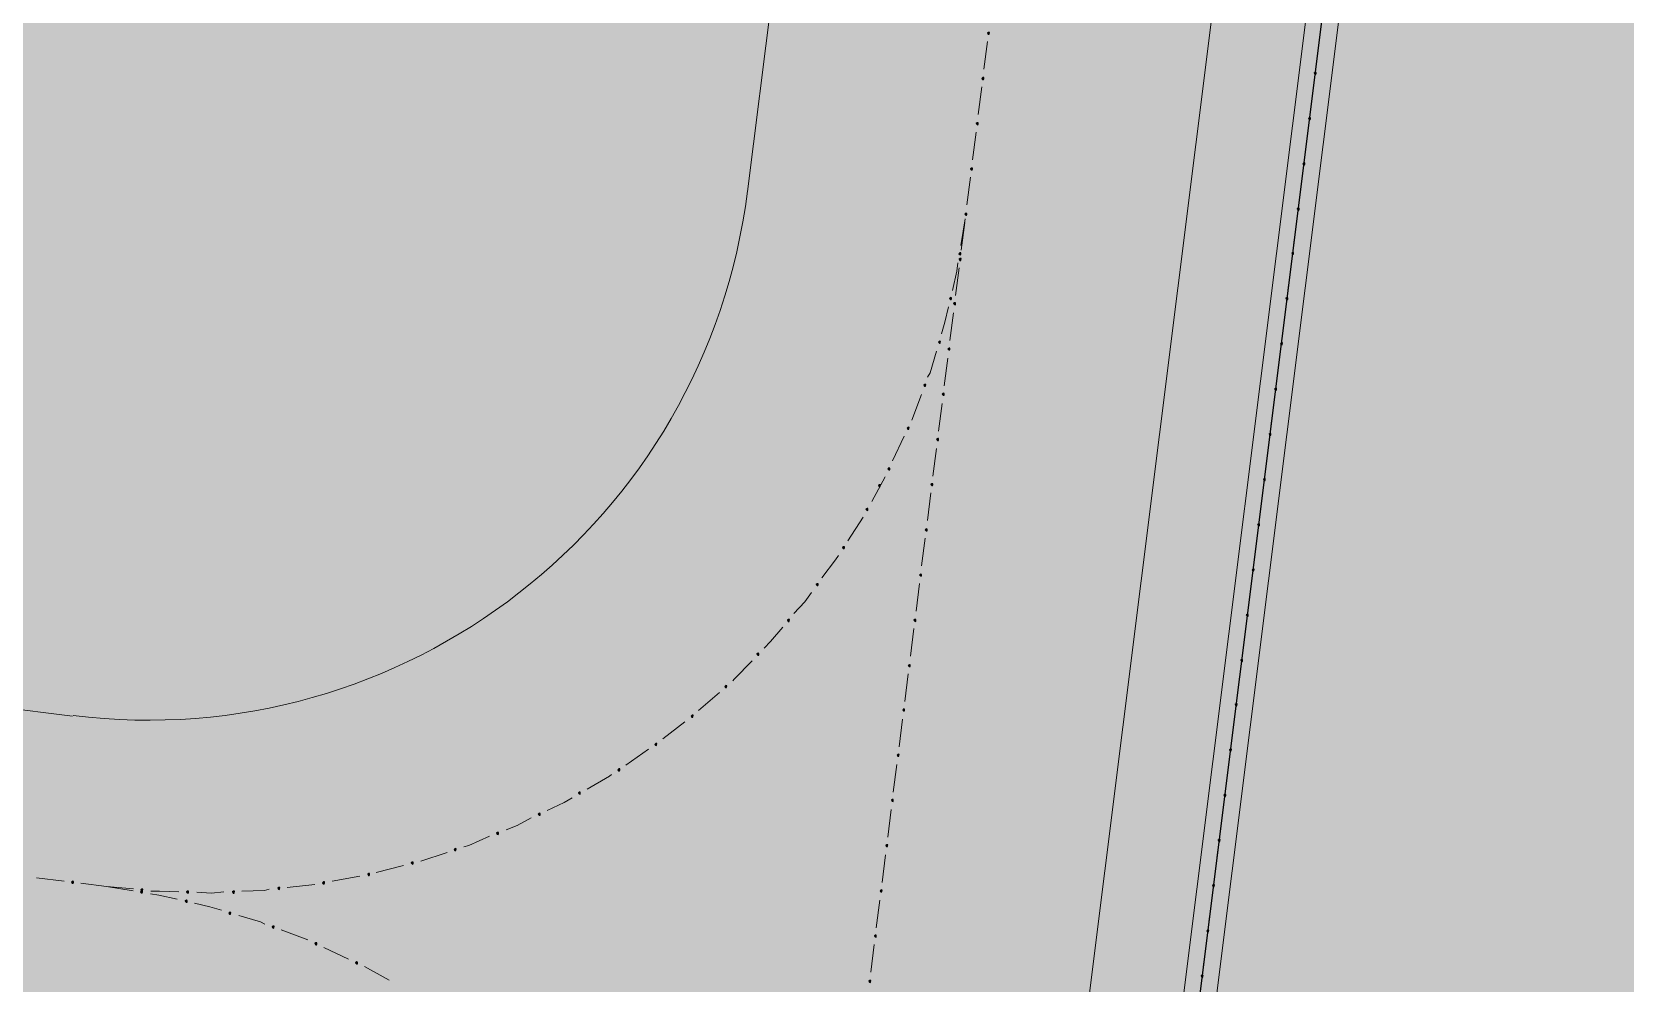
# Model space of a CAD drawing. Header units: metres. Extents: x -4 to 509425, y 7549 to 4732445.
# Drawn here: x 476076.11 to 476090.61, y 4719765.19 to 4719773.84 of the extents above; entities that cross this region are included whole.
import ezdxf

# ---------------------------------------------------------------- set-up
doc = ezdxf.new("R2010")
doc.units = ezdxf.units.M
doc.header["$LTSCALE"] = 0.01
doc.header["$MEASUREMENT"] = 0
doc.layers.get('0').update_dxf_attribs({"lineweight": 0})
for name, color, linetype in [('_SUBESTACIÓN', 1, 'Continuous'), ('NUDO GAROÑA', 211, 'Continuous'), ('SUBESTACION LA VID', 253, 'Continuous')]:
    doc.layers.add(name, color=color, linetype=linetype)

# ---------------------------------------------------------------- blocks, each defined once
blk = doc.blocks.new('A$Cfff6051d')
at = {"layer": 'SUBESTACION LA VID', "transparency": 33554687}
h = blk.add_hatch(color=256, dxfattribs=at)
h.dxf.hatch_style = 2
h.paths.add_polyline_path([(476084.823, 4719773.829), (476084.824, 4719773.837), (476084.816, 4719773.838), (476084.807, 4719773.831), (476084.814, 4719773.822), (476084.822, 4719773.82)])
h = blk.add_hatch(color=256, dxfattribs=at)
h.dxf.hatch_style = 2
h.paths.add_polyline_path([(476087.798, 4719773.464), (476087.799, 4719773.473), (476087.791, 4719773.474), (476087.781, 4719773.467), (476087.789, 4719773.457), (476087.797, 4719773.456)])
h = blk.add_hatch(color=256, dxfattribs=at)
h.dxf.hatch_style = 2
h.paths.add_polyline_path([(476084.772, 4719773.417), (476084.773, 4719773.426), (476084.764, 4719773.427), (476084.755, 4719773.419), (476084.762, 4719773.41), (476084.771, 4719773.409)])
h = blk.add_hatch(color=256, dxfattribs=at)
h.dxf.hatch_style = 2
h.paths.add_polyline_path([(476087.747, 4719773.053), (476087.748, 4719773.061), (476087.739, 4719773.062), (476087.73, 4719773.055), (476087.737, 4719773.045), (476087.745, 4719773.044)])
h = blk.add_hatch(color=256, dxfattribs=at)
h.dxf.hatch_style = 2
h.paths.add_polyline_path([(476084.72, 4719773.006), (476084.721, 4719773.014), (476084.713, 4719773.015), (476084.703, 4719773.008), (476084.711, 4719772.998), (476084.719, 4719772.997)])
h = blk.add_hatch(color=256, dxfattribs=at)
h.dxf.hatch_style = 2
h.paths.add_polyline_path([(476084.669, 4719772.594), (476084.67, 4719772.602), (476084.661, 4719772.603), (476084.652, 4719772.596), (476084.659, 4719772.587), (476084.668, 4719772.586)])
h = blk.add_hatch(color=256, dxfattribs=at)
h.dxf.hatch_style = 2
h.paths.add_polyline_path([(476087.695, 4719772.641), (476087.696, 4719772.65), (476087.688, 4719772.651), (476087.678, 4719772.643), (476087.685, 4719772.634), (476087.694, 4719772.633)])
h = blk.add_hatch(color=256, dxfattribs=at)
h.dxf.hatch_style = 2
h.paths.add_polyline_path([(476084.617, 4719772.182), (476084.618, 4719772.191), (476084.61, 4719772.192), (476084.6, 4719772.184), (476084.608, 4719772.175), (476084.616, 4719772.174)])
h = blk.add_hatch(color=256, dxfattribs=at)
h.dxf.hatch_style = 2
h.paths.add_polyline_path([(476087.643, 4719772.23), (476087.644, 4719772.238), (476087.636, 4719772.239), (476087.627, 4719772.232), (476087.634, 4719772.222), (476087.642, 4719772.221)])
h = blk.add_hatch(color=256, dxfattribs=at)
h.dxf.hatch_style = 2
h.paths.add_polyline_path([(476084.563, 4719771.822), (476084.564, 4719771.831), (476084.556, 4719771.832), (476084.546, 4719771.824), (476084.554, 4719771.815), (476084.562, 4719771.814)])
h = blk.add_hatch(color=256, dxfattribs=at)
h.dxf.hatch_style = 2
h.paths.add_polyline_path([(476084.565, 4719771.771), (476084.566, 4719771.779), (476084.558, 4719771.78), (476084.549, 4719771.773), (476084.556, 4719771.763), (476084.564, 4719771.762)])
h = blk.add_hatch(color=256, dxfattribs=at)
h.dxf.hatch_style = 2
h.paths.add_polyline_path([(476087.593, 4719771.826), (476087.594, 4719771.835), (476087.585, 4719771.836), (476087.576, 4719771.828), (476087.583, 4719771.819), (476087.592, 4719771.818)])
h = blk.add_hatch(color=256, dxfattribs=at)
h.dxf.hatch_style = 2
h.paths.add_polyline_path([(476084.478, 4719771.415), (476084.479, 4719771.423), (476084.471, 4719771.424), (476084.461, 4719771.417), (476084.469, 4719771.407), (476084.477, 4719771.406)])
h = blk.add_hatch(color=256, dxfattribs=at)
h.dxf.hatch_style = 2
h.paths.add_polyline_path([(476087.541, 4719771.415), (476087.542, 4719771.423), (476087.534, 4719771.424), (476087.524, 4719771.417), (476087.532, 4719771.407), (476087.54, 4719771.406)])
h = blk.add_hatch(color=256, dxfattribs=at)
h.dxf.hatch_style = 2
h.paths.add_polyline_path([(476084.515, 4719771.368), (476084.516, 4719771.376), (476084.507, 4719771.377), (476084.498, 4719771.37), (476084.505, 4719771.36), (476084.514, 4719771.359)])
h = blk.add_hatch(color=256, dxfattribs=at)
h.dxf.hatch_style = 2
h.paths.add_polyline_path([(476084.377, 4719771.018), (476084.378, 4719771.026), (476084.37, 4719771.027), (476084.36, 4719771.02), (476084.368, 4719771.011), (476084.376, 4719771.01)])
h = blk.add_hatch(color=256, dxfattribs=at)
h.dxf.hatch_style = 2
h.paths.add_polyline_path([(476087.49, 4719771.003), (476087.491, 4719771.012), (476087.482, 4719771.013), (476087.473, 4719771.005), (476087.48, 4719770.996), (476087.489, 4719770.995)])
h = blk.add_hatch(color=256, dxfattribs=at)
h.dxf.hatch_style = 2
h.paths.add_polyline_path([(476084.463, 4719770.956), (476084.464, 4719770.964), (476084.456, 4719770.965), (476084.446, 4719770.958), (476084.454, 4719770.949), (476084.462, 4719770.948)])
h = blk.add_hatch(color=256, dxfattribs=at)
h.dxf.hatch_style = 2
h.paths.add_polyline_path([(476084.243, 4719770.625), (476084.244, 4719770.634), (476084.235, 4719770.635), (476084.226, 4719770.627), (476084.233, 4719770.618), (476084.242, 4719770.617)])
h = blk.add_hatch(color=256, dxfattribs=at)
h.dxf.hatch_style = 2
h.paths.add_polyline_path([(476084.412, 4719770.544), (476084.413, 4719770.553), (476084.404, 4719770.554), (476084.395, 4719770.546), (476084.402, 4719770.537), (476084.411, 4719770.536)])
h = blk.add_hatch(color=256, dxfattribs=at)
h.dxf.hatch_style = 2
h.paths.add_polyline_path([(476087.438, 4719770.592), (476087.439, 4719770.6), (476087.431, 4719770.601), (476087.421, 4719770.594), (476087.429, 4719770.584), (476087.437, 4719770.583)])
h = blk.add_hatch(color=256, dxfattribs=at)
h.dxf.hatch_style = 2
h.paths.add_polyline_path([(476084.091, 4719770.235), (476084.092, 4719770.243), (476084.084, 4719770.244), (476084.074, 4719770.237), (476084.082, 4719770.227), (476084.09, 4719770.226)])
h = blk.add_hatch(color=256, dxfattribs=at)
h.dxf.hatch_style = 2
h.paths.add_polyline_path([(476084.36, 4719770.133), (476084.361, 4719770.141), (476084.353, 4719770.142), (476084.343, 4719770.135), (476084.351, 4719770.125), (476084.359, 4719770.124)])
h = blk.add_hatch(color=256, dxfattribs=at)
h.dxf.hatch_style = 2
h.paths.add_polyline_path([(476087.386, 4719770.18), (476087.387, 4719770.188), (476087.379, 4719770.189), (476087.37, 4719770.182), (476087.377, 4719770.173), (476087.385, 4719770.172)])
h = blk.add_hatch(color=256, dxfattribs=at)
h.dxf.hatch_style = 2
h.paths.add_polyline_path([(476083.917, 4719769.864), (476083.918, 4719769.872), (476083.909, 4719769.874), (476083.9, 4719769.866), (476083.907, 4719769.857), (476083.916, 4719769.856)])
h = blk.add_hatch(color=256, dxfattribs=at)
h.dxf.hatch_style = 2
h.paths.add_polyline_path([(476083.83, 4719769.713), (476083.831, 4719769.721), (476083.822, 4719769.722), (476083.813, 4719769.715), (476083.82, 4719769.706), (476083.828, 4719769.704)])
h = blk.add_hatch(color=256, dxfattribs=at)
h.dxf.hatch_style = 2
h.paths.add_polyline_path([(476084.308, 4719769.721), (476084.309, 4719769.729), (476084.301, 4719769.731), (476084.292, 4719769.723), (476084.299, 4719769.714), (476084.307, 4719769.713)])
h = blk.add_hatch(color=256, dxfattribs=at)
h.dxf.hatch_style = 2
h.paths.add_polyline_path([(476087.335, 4719769.768), (476087.336, 4719769.777), (476087.327, 4719769.778), (476087.318, 4719769.77), (476087.325, 4719769.761), (476087.334, 4719769.76)])
h = blk.add_hatch(color=256, dxfattribs=at)
h.dxf.hatch_style = 2
h.paths.add_polyline_path([(476083.717, 4719769.497), (476083.718, 4719769.505), (476083.71, 4719769.506), (476083.7, 4719769.499), (476083.708, 4719769.489), (476083.716, 4719769.488)])
h = blk.add_hatch(color=256, dxfattribs=at)
h.dxf.hatch_style = 2
h.paths.add_polyline_path([(476084.257, 4719769.309), (476084.258, 4719769.318), (476084.249, 4719769.319), (476084.24, 4719769.312), (476084.247, 4719769.302), (476084.256, 4719769.301)])
h = blk.add_hatch(color=256, dxfattribs=at)
h.dxf.hatch_style = 2
h.paths.add_polyline_path([(476087.283, 4719769.357), (476087.284, 4719769.365), (476087.276, 4719769.366), (476087.266, 4719769.359), (476087.274, 4719769.349), (476087.282, 4719769.348)])
h = blk.add_hatch(color=256, dxfattribs=at)
h.dxf.hatch_style = 2
h.paths.add_polyline_path([(476083.503, 4719769.148), (476083.504, 4719769.156), (476083.495, 4719769.157), (476083.486, 4719769.15), (476083.493, 4719769.141), (476083.502, 4719769.14)])
h = blk.add_hatch(color=256, dxfattribs=at)
h.dxf.hatch_style = 2
h.paths.add_polyline_path([(476087.232, 4719768.945), (476087.233, 4719768.953), (476087.224, 4719768.955), (476087.215, 4719768.947), (476087.222, 4719768.938), (476087.231, 4719768.937)])
h = blk.add_hatch(color=256, dxfattribs=at)
h.dxf.hatch_style = 2
h.paths.add_polyline_path([(476083.264, 4719768.811), (476083.265, 4719768.819), (476083.257, 4719768.821), (476083.247, 4719768.813), (476083.255, 4719768.804), (476083.263, 4719768.803)])
h = blk.add_hatch(color=256, dxfattribs=at)
h.dxf.hatch_style = 2
h.paths.add_polyline_path([(476084.205, 4719768.898), (476084.206, 4719768.906), (476084.198, 4719768.907), (476084.188, 4719768.9), (476084.196, 4719768.891), (476084.204, 4719768.889)])
h = blk.add_hatch(color=256, dxfattribs=at)
h.dxf.hatch_style = 2
h.paths.add_polyline_path([(476087.18, 4719768.533), (476087.181, 4719768.542), (476087.173, 4719768.543), (476087.163, 4719768.536), (476087.171, 4719768.526), (476087.179, 4719768.525)])
h = blk.add_hatch(color=256, dxfattribs=at)
h.dxf.hatch_style = 2
h.paths.add_polyline_path([(476083.002, 4719768.486), (476083.003, 4719768.494), (476082.994, 4719768.495), (476082.985, 4719768.488), (476082.992, 4719768.478), (476083.001, 4719768.477)])
h = blk.add_hatch(color=256, dxfattribs=at)
h.dxf.hatch_style = 2
h.paths.add_polyline_path([(476084.154, 4719768.486), (476084.155, 4719768.495), (476084.146, 4719768.496), (476084.137, 4719768.488), (476084.144, 4719768.479), (476084.153, 4719768.478)])
h = blk.add_hatch(color=256, dxfattribs=at)
h.dxf.hatch_style = 2
h.paths.add_polyline_path([(476082.724, 4719768.179), (476082.725, 4719768.187), (476082.717, 4719768.189), (476082.707, 4719768.181), (476082.715, 4719768.172), (476082.723, 4719768.171)])
h = blk.add_hatch(color=256, dxfattribs=at)
h.dxf.hatch_style = 2
h.paths.add_polyline_path([(476084.102, 4719768.075), (476084.103, 4719768.083), (476084.095, 4719768.084), (476084.085, 4719768.077), (476084.093, 4719768.067), (476084.101, 4719768.066)])
h = blk.add_hatch(color=256, dxfattribs=at)
h.dxf.hatch_style = 2
h.paths.add_polyline_path([(476087.128, 4719768.122), (476087.129, 4719768.13), (476087.121, 4719768.131), (476087.112, 4719768.124), (476087.119, 4719768.114), (476087.127, 4719768.113)])
h = blk.add_hatch(color=256, dxfattribs=at)
h.dxf.hatch_style = 2
h.paths.add_polyline_path([(476082.431, 4719767.883), (476082.432, 4719767.891), (476082.424, 4719767.893), (476082.414, 4719767.885), (476082.422, 4719767.876), (476082.43, 4719767.875)])
h = blk.add_hatch(color=256, dxfattribs=at)
h.dxf.hatch_style = 2
h.paths.add_polyline_path([(476084.051, 4719767.671), (476084.052, 4719767.68), (476084.044, 4719767.681), (476084.035, 4719767.674), (476084.042, 4719767.664), (476084.05, 4719767.663)])
h = blk.add_hatch(color=256, dxfattribs=at)
h.dxf.hatch_style = 2
h.paths.add_polyline_path([(476087.078, 4719767.719), (476087.079, 4719767.727), (476087.07, 4719767.728), (476087.061, 4719767.721), (476087.068, 4719767.711), (476087.077, 4719767.71)])
h = blk.add_hatch(color=256, dxfattribs=at)
h.dxf.hatch_style = 2
h.paths.add_polyline_path([(476082.124, 4719767.614), (476082.126, 4719767.623), (476082.117, 4719767.624), (476082.108, 4719767.616), (476082.115, 4719767.607), (476082.123, 4719767.606)])
h = blk.add_hatch(color=256, dxfattribs=at)
h.dxf.hatch_style = 2
h.paths.add_polyline_path([(476081.794, 4719767.357), (476081.795, 4719767.366), (476081.786, 4719767.367), (476081.777, 4719767.359), (476081.784, 4719767.35), (476081.793, 4719767.349)])
h = blk.add_hatch(color=256, dxfattribs=at)
h.dxf.hatch_style = 2
h.paths.add_polyline_path([(476084, 4719767.26), (476084.001, 4719767.268), (476083.992, 4719767.269), (476083.983, 4719767.262), (476083.99, 4719767.252), (476083.999, 4719767.251)])
h = blk.add_hatch(color=256, dxfattribs=at)
h.dxf.hatch_style = 2
h.paths.add_polyline_path([(476087.026, 4719767.307), (476087.027, 4719767.315), (476087.019, 4719767.316), (476087.009, 4719767.309), (476087.017, 4719767.3), (476087.025, 4719767.299)])
h = blk.add_hatch(color=256, dxfattribs=at)
h.dxf.hatch_style = 2
h.paths.add_polyline_path([(476081.458, 4719767.126), (476081.459, 4719767.135), (476081.45, 4719767.136), (476081.441, 4719767.128), (476081.448, 4719767.119), (476081.456, 4719767.118)])
h = blk.add_hatch(color=256, dxfattribs=at)
h.dxf.hatch_style = 2
h.paths.add_polyline_path([(476081.098, 4719766.915), (476081.099, 4719766.924), (476081.091, 4719766.925), (476081.082, 4719766.917), (476081.089, 4719766.908), (476081.097, 4719766.907)])
h = blk.add_hatch(color=256, dxfattribs=at)
h.dxf.hatch_style = 2
h.paths.add_polyline_path([(476083.948, 4719766.848), (476083.949, 4719766.857), (476083.941, 4719766.858), (476083.931, 4719766.85), (476083.939, 4719766.841), (476083.947, 4719766.84)])
h = blk.add_hatch(color=256, dxfattribs=at)
h.dxf.hatch_style = 2
h.paths.add_polyline_path([(476086.975, 4719766.895), (476086.976, 4719766.904), (476086.967, 4719766.905), (476086.958, 4719766.897), (476086.965, 4719766.888), (476086.974, 4719766.887)])
h = blk.add_hatch(color=256, dxfattribs=at)
h.dxf.hatch_style = 2
h.paths.add_polyline_path([(476080.733, 4719766.722), (476080.734, 4719766.731), (476080.725, 4719766.732), (476080.716, 4719766.724), (476080.723, 4719766.715), (476080.732, 4719766.714)])
h = blk.add_hatch(color=256, dxfattribs=at)
h.dxf.hatch_style = 2
h.paths.add_polyline_path([(476080.353, 4719766.548), (476080.354, 4719766.557), (476080.345, 4719766.558), (476080.336, 4719766.55), (476080.343, 4719766.541), (476080.352, 4719766.54)])
h = blk.add_hatch(color=256, dxfattribs=at)
h.dxf.hatch_style = 2
h.paths.add_polyline_path([(476086.923, 4719766.484), (476086.924, 4719766.492), (476086.916, 4719766.493), (476086.906, 4719766.486), (476086.914, 4719766.476), (476086.922, 4719766.475)])
h = blk.add_hatch(color=256, dxfattribs=at)
h.dxf.hatch_style = 2
h.paths.add_polyline_path([(476079.967, 4719766.4), (476079.968, 4719766.409), (476079.96, 4719766.41), (476079.95, 4719766.402), (476079.958, 4719766.393), (476079.966, 4719766.392)])
h = blk.add_hatch(color=256, dxfattribs=at)
h.dxf.hatch_style = 2
h.paths.add_polyline_path([(476083.897, 4719766.437), (476083.898, 4719766.445), (476083.889, 4719766.446), (476083.88, 4719766.439), (476083.887, 4719766.429), (476083.896, 4719766.428)])
h = blk.add_hatch(color=256, dxfattribs=at)
h.dxf.hatch_style = 2
h.paths.add_polyline_path([(476079.576, 4719766.279), (476079.578, 4719766.287), (476079.569, 4719766.288), (476079.56, 4719766.281), (476079.567, 4719766.271), (476079.575, 4719766.27)])
h = blk.add_hatch(color=256, dxfattribs=at)
h.dxf.hatch_style = 2
h.paths.add_polyline_path([(476076.483, 4719766.103), (476076.484, 4719766.112), (476076.476, 4719766.113), (476076.466, 4719766.105), (476076.473, 4719766.096), (476076.482, 4719766.095)])
h = blk.add_hatch(color=256, dxfattribs=at)
h.dxf.hatch_style = 2
h.paths.add_polyline_path([(476078.361, 4719766.047), (476078.362, 4719766.055), (476078.354, 4719766.056), (476078.345, 4719766.049), (476078.352, 4719766.04), (476078.36, 4719766.038)])
h = blk.add_hatch(color=256, dxfattribs=at)
h.dxf.hatch_style = 2
h.paths.add_polyline_path([(476078.769, 4719766.098), (476078.77, 4719766.107), (476078.762, 4719766.108), (476078.752, 4719766.1), (476078.759, 4719766.091), (476078.768, 4719766.09)])
h = blk.add_hatch(color=256, dxfattribs=at)
h.dxf.hatch_style = 2
h.paths.add_polyline_path([(476079.18, 4719766.175), (476079.181, 4719766.183), (476079.172, 4719766.184), (476079.163, 4719766.177), (476079.17, 4719766.167), (476079.178, 4719766.166)])
h = blk.add_hatch(color=256, dxfattribs=at)
h.dxf.hatch_style = 2
h.paths.add_polyline_path([(476086.871, 4719766.072), (476086.872, 4719766.081), (476086.864, 4719766.082), (476086.855, 4719766.074), (476086.862, 4719766.065), (476086.87, 4719766.064)])
h = blk.add_hatch(color=256, dxfattribs=at)
h.dxf.hatch_style = 2
h.paths.add_polyline_path([(476077.112, 4719766.016), (476077.113, 4719766.024), (476077.104, 4719766.025), (476077.095, 4719766.018), (476077.102, 4719766.008), (476077.111, 4719766.007)])
h = blk.add_hatch(color=256, dxfattribs=at)
h.dxf.hatch_style = 2
h.paths.add_polyline_path([(476077.114, 4719766.033), (476077.115, 4719766.041), (476077.107, 4719766.042), (476077.097, 4719766.035), (476077.104, 4719766.025), (476077.113, 4719766.024)])
h = blk.add_hatch(color=256, dxfattribs=at)
h.dxf.hatch_style = 2
h.paths.add_polyline_path([(476077.519, 4719765.931), (476077.52, 4719765.939), (476077.512, 4719765.94), (476077.502, 4719765.933), (476077.51, 4719765.923), (476077.518, 4719765.922)])
h = blk.add_hatch(color=256, dxfattribs=at)
h.dxf.hatch_style = 2
h.paths.add_polyline_path([(476077.53, 4719766.015), (476077.531, 4719766.023), (476077.522, 4719766.024), (476077.513, 4719766.017), (476077.52, 4719766.007), (476077.529, 4719766.006)])
h = blk.add_hatch(color=256, dxfattribs=at)
h.dxf.hatch_style = 2
h.paths.add_polyline_path([(476077.948, 4719766.013), (476077.949, 4719766.022), (476077.94, 4719766.023), (476077.931, 4719766.016), (476077.938, 4719766.006), (476077.947, 4719766.005)])
h = blk.add_hatch(color=256, dxfattribs=at)
h.dxf.hatch_style = 2
h.paths.add_polyline_path([(476083.845, 4719766.025), (476083.846, 4719766.033), (476083.838, 4719766.034), (476083.828, 4719766.027), (476083.836, 4719766.018), (476083.844, 4719766.017)])
h = blk.add_hatch(color=256, dxfattribs=at)
h.dxf.hatch_style = 2
h.paths.add_polyline_path([(476077.915, 4719765.821), (476077.916, 4719765.83), (476077.908, 4719765.831), (476077.898, 4719765.823), (476077.906, 4719765.814), (476077.914, 4719765.813)])
h = blk.add_hatch(color=256, dxfattribs=at)
h.dxf.hatch_style = 2
h.paths.add_polyline_path([(476078.309, 4719765.695), (476078.31, 4719765.704), (476078.301, 4719765.705), (476078.292, 4719765.697), (476078.299, 4719765.688), (476078.308, 4719765.687)])
h = blk.add_hatch(color=256, dxfattribs=at)
h.dxf.hatch_style = 2
h.paths.add_polyline_path([(476083.793, 4719765.613), (476083.794, 4719765.622), (476083.786, 4719765.623), (476083.777, 4719765.615), (476083.784, 4719765.606), (476083.792, 4719765.605)])
h = blk.add_hatch(color=256, dxfattribs=at)
h.dxf.hatch_style = 2
h.paths.add_polyline_path([(476086.82, 4719765.661), (476086.821, 4719765.669), (476086.812, 4719765.67), (476086.803, 4719765.663), (476086.81, 4719765.653), (476086.819, 4719765.652)])
h = blk.add_hatch(color=256, dxfattribs=at)
h.dxf.hatch_style = 2
h.paths.add_polyline_path([(476078.699, 4719765.544), (476078.7, 4719765.552), (476078.692, 4719765.553), (476078.683, 4719765.546), (476078.69, 4719765.536), (476078.698, 4719765.535)])
h = blk.add_hatch(color=256, dxfattribs=at)
h.dxf.hatch_style = 2
h.paths.add_polyline_path([(476079.07, 4719765.369), (476079.071, 4719765.378), (476079.063, 4719765.379), (476079.053, 4719765.371), (476079.061, 4719765.362), (476079.069, 4719765.361)])
h = blk.add_hatch(color=256, dxfattribs=at)
h.dxf.hatch_style = 2
h.paths.add_polyline_path([(476083.742, 4719765.202), (476083.743, 4719765.21), (476083.734, 4719765.211), (476083.725, 4719765.204), (476083.732, 4719765.194), (476083.741, 4719765.193)])
h = blk.add_hatch(color=256, dxfattribs=at)
h.dxf.hatch_style = 2
h.paths.add_polyline_path([(476086.768, 4719765.249), (476086.769, 4719765.257), (476086.761, 4719765.258), (476086.751, 4719765.251), (476086.759, 4719765.242), (476086.767, 4719765.241)])
at = {"layer": 'SUBESTACION LA VID', "lineweight": 15}
for p, q in [((476076.476, 4719767.614), (475978.999, 4719779.835)), ((476083.18, 4719776.851), (476082.621, 4719772.39)), ((476087.145, 4719776.353), (476079.178, 4719712.805)), ((476084.806, 4719773.754), (476084.774, 4719773.502)), ((476087.832, 4719773.802), (476087.8, 4719773.549)), ((476084.754, 4719773.343), (476084.722, 4719773.091)), ((476087.78, 4719773.39), (476087.749, 4719773.138)), ((476084.702, 4719772.931), (476084.671, 4719772.679)), ((476087.729, 4719772.978), (476087.697, 4719772.726)), ((476084.651, 4719772.519), (476084.619, 4719772.267)), ((476087.677, 4719772.567), (476087.645, 4719772.315)), ((476087.625, 4719772.155), (476087.594, 4719771.903)), ((476084.564, 4719771.899), (476084.603, 4719772.141)), ((476084.599, 4719772.108), (476084.567, 4719771.856)), ((476087.574, 4719771.743), (476087.542, 4719771.491)), ((476084.547, 4719771.696), (476084.516, 4719771.444)), ((476084.496, 4719771.285), (476084.464, 4719771.033)), ((476087.522, 4719771.332), (476087.491, 4719771.08)), ((476084.444, 4719770.873), (476084.413, 4719770.621)), ((476087.471, 4719770.92), (476087.439, 4719770.668)), ((476084.117, 4719770.308), (476084.207, 4719770.544)), ((476084.393, 4719770.461), (476084.361, 4719770.209)), ((476087.419, 4719770.509), (476087.387, 4719770.257)), ((476083.943, 4719769.938), (476084.048, 4719770.163)), ((476084.341, 4719770.05), (476084.309, 4719769.798)), ((476087.368, 4719770.105), (476087.337, 4719769.853)), ((476083.752, 4719769.569), (476083.874, 4719769.793)), ((476087.317, 4719769.694), (476087.285, 4719769.442)), ((476084.291, 4719769.647), (476084.259, 4719769.395)), ((476083.536, 4719769.212), (476083.674, 4719769.425)), ((476087.265, 4719769.282), (476087.234, 4719769.03)), ((476084.239, 4719769.235), (476084.207, 4719768.983)), ((476084.187, 4719768.823), (476084.156, 4719768.571)), ((476087.214, 4719768.871), (476087.182, 4719768.619)), ((476084.136, 4719768.412), (476084.104, 4719768.16)), ((476087.162, 4719768.459), (476087.13, 4719768.207)), ((476084.084, 4719768), (476084.053, 4719767.748)), ((476087.11, 4719768.047), (476087.079, 4719767.795)), ((476082.174, 4719767.668), (476082.365, 4719767.832)), ((476081.851, 4719767.41), (476082.05, 4719767.564)), ((476084.032, 4719767.588), (476084.001, 4719767.336)), ((476087.059, 4719767.636), (476087.027, 4719767.384)), ((476081.514, 4719767.17), (476081.72, 4719767.315)), ((476087.007, 4719767.224), (476086.976, 4719766.972)), ((476083.981, 4719767.177), (476083.949, 4719766.925)), ((476086.956, 4719766.812), (476086.924, 4719766.56)), ((476083.929, 4719766.765), (476083.898, 4719766.513)), ((476079.647, 4719766.295), (476079.887, 4719766.376)), ((476083.878, 4719766.354), (476083.846, 4719766.102)), ((476086.904, 4719766.401), (476086.872, 4719766.149)), ((476079.241, 4719766.193), (476079.488, 4719766.255)), ((476076.399, 4719766.114), (476076.147, 4719766.145)), ((476076.785, 4719766.065), (476076.55, 4719766.095)), ((476076.785, 4719766.065), (476077.03, 4719766.043)), ((476077.028, 4719766.026), (476076.785, 4719766.065)), ((476078.431, 4719766.055), (476078.682, 4719766.084)), ((476078.839, 4719766.115), (476079.092, 4719766.16)), ((476083.826, 4719765.942), (476083.794, 4719765.69)), ((476086.854, 4719765.998), (476086.822, 4719765.746)), ((476078.619, 4719765.58), (476078.374, 4719765.67)), ((476078.989, 4719765.405), (476078.763, 4719765.51)), ((476083.776, 4719765.539), (476083.744, 4719765.287)), ((476086.802, 4719765.586), (476086.77, 4719765.334)), ((476079.358, 4719765.214), (476079.134, 4719765.336))]:
    blk.add_line(p, q, dxfattribs=at)
for points in [[(475956.756, 4719712.129), (475967.964, 4719801.525), (476089.55, 4719786.282), (476086.094, 4719758.712), (476078.306, 4719696.592), (475956.719, 4719711.835)], [(475957.05, 4719712.092), (475968.22, 4719801.186), (476089.218, 4719786.017), (476085.8, 4719758.749), (476078.049, 4719696.923), (475957.05, 4719712.092)], [(476084.488, 4719771.49), (476084.526, 4719771.665), (476084.536, 4719771.74)], [(476084.387, 4719771.094), (476084.417, 4719771.201), (476084.452, 4719771.341)], [(476084.26, 4719770.7), (476084.283, 4719770.74), (476084.341, 4719770.937)], [(476083.298, 4719768.875), (476083.421, 4719769.039), (476083.451, 4719769.078)], [(476083.044, 4719768.549), (476083.142, 4719768.656), (476083.204, 4719768.742)], [(476082.774, 4719768.233), (476082.832, 4719768.294), (476082.943, 4719768.425)], [(476082.489, 4719767.936), (476082.499, 4719767.951), (476082.665, 4719768.118)], [(476081.162, 4719766.95), (476081.365, 4719767.07), (476081.384, 4719767.084)], [(476080.797, 4719766.757), (476080.951, 4719766.831), (476081.025, 4719766.873)], [(476080.425, 4719766.582), (476080.524, 4719766.621), (476080.652, 4719766.69)], [(476080.039, 4719766.425), (476080.083, 4719766.437), (476080.273, 4719766.524)], [(476077.428, 4719765.951), (476077.262, 4719765.988), (476077.186, 4719765.998)], [(476077.19, 4719766.023), (476077.266, 4719766.022), (476077.445, 4719766.017)], [(476077.833, 4719765.849), (476077.726, 4719765.879), (476077.585, 4719765.914)], [(476077.606, 4719766.014), (476077.742, 4719766.005), (476077.854, 4719766.017)], [(476078.017, 4719766.022), (476078.223, 4719766.03), (476078.267, 4719766.042)], [(476078.227, 4719765.722), (476078.187, 4719765.745), (476077.99, 4719765.803)]]:
    blk.add_lwpolyline(points, dxfattribs=at)
at = {"layer": 'SUBESTACION LA VID'}
for points in [[(476084.823, 4719773.829), (476084.824, 4719773.837), (476084.816, 4719773.838), (476084.807, 4719773.831), (476084.814, 4719773.822), (476084.822, 4719773.82)], [(476087.798, 4719773.464), (476087.799, 4719773.473), (476087.791, 4719773.474), (476087.781, 4719773.467), (476087.789, 4719773.457), (476087.797, 4719773.456)], [(476084.772, 4719773.417), (476084.773, 4719773.426), (476084.764, 4719773.427), (476084.755, 4719773.419), (476084.762, 4719773.41), (476084.771, 4719773.409)], [(476087.747, 4719773.053), (476087.748, 4719773.061), (476087.739, 4719773.062), (476087.73, 4719773.055), (476087.737, 4719773.045), (476087.745, 4719773.044)], [(476084.72, 4719773.006), (476084.721, 4719773.014), (476084.713, 4719773.015), (476084.703, 4719773.008), (476084.711, 4719772.998), (476084.719, 4719772.997)], [(476084.669, 4719772.594), (476084.67, 4719772.602), (476084.661, 4719772.603), (476084.652, 4719772.596), (476084.659, 4719772.587), (476084.668, 4719772.586)], [(476087.695, 4719772.641), (476087.696, 4719772.65), (476087.688, 4719772.651), (476087.678, 4719772.643), (476087.685, 4719772.634), (476087.694, 4719772.633)], [(476084.617, 4719772.182), (476084.618, 4719772.191), (476084.61, 4719772.192), (476084.6, 4719772.184), (476084.608, 4719772.175), (476084.616, 4719772.174)], [(476087.643, 4719772.23), (476087.644, 4719772.238), (476087.636, 4719772.239), (476087.627, 4719772.232), (476087.634, 4719772.222), (476087.642, 4719772.221)], [(476084.563, 4719771.822), (476084.564, 4719771.831), (476084.556, 4719771.832), (476084.546, 4719771.824), (476084.554, 4719771.815), (476084.562, 4719771.814)], [(476084.565, 4719771.771), (476084.566, 4719771.779), (476084.558, 4719771.78), (476084.549, 4719771.773), (476084.556, 4719771.763), (476084.564, 4719771.762)], [(476087.593, 4719771.826), (476087.594, 4719771.835), (476087.585, 4719771.836), (476087.576, 4719771.828), (476087.583, 4719771.819), (476087.592, 4719771.818)], [(476084.478, 4719771.415), (476084.479, 4719771.423), (476084.471, 4719771.424), (476084.461, 4719771.417), (476084.469, 4719771.407), (476084.477, 4719771.406)], [(476087.541, 4719771.415), (476087.542, 4719771.423), (476087.534, 4719771.424), (476087.524, 4719771.417), (476087.532, 4719771.407), (476087.54, 4719771.406)], [(476084.515, 4719771.368), (476084.516, 4719771.376), (476084.507, 4719771.377), (476084.498, 4719771.37), (476084.505, 4719771.36), (476084.514, 4719771.359)], [(476084.377, 4719771.018), (476084.378, 4719771.026), (476084.37, 4719771.027), (476084.36, 4719771.02), (476084.368, 4719771.011), (476084.376, 4719771.01)], [(476087.49, 4719771.003), (476087.491, 4719771.012), (476087.482, 4719771.013), (476087.473, 4719771.005), (476087.48, 4719770.996), (476087.489, 4719770.995)], [(476084.463, 4719770.956), (476084.464, 4719770.964), (476084.456, 4719770.965), (476084.446, 4719770.958), (476084.454, 4719770.949), (476084.462, 4719770.948)], [(476084.243, 4719770.625), (476084.244, 4719770.634), (476084.235, 4719770.635), (476084.226, 4719770.627), (476084.233, 4719770.618), (476084.242, 4719770.617)], [(476084.412, 4719770.544), (476084.413, 4719770.553), (476084.404, 4719770.554), (476084.395, 4719770.546), (476084.402, 4719770.537), (476084.411, 4719770.536)], [(476087.438, 4719770.592), (476087.439, 4719770.6), (476087.431, 4719770.601), (476087.421, 4719770.594), (476087.429, 4719770.584), (476087.437, 4719770.583)], [(476084.091, 4719770.235), (476084.092, 4719770.243), (476084.084, 4719770.244), (476084.074, 4719770.237), (476084.082, 4719770.227), (476084.09, 4719770.226)], [(476084.36, 4719770.133), (476084.361, 4719770.141), (476084.353, 4719770.142), (476084.343, 4719770.135), (476084.351, 4719770.125), (476084.359, 4719770.124)], [(476087.386, 4719770.18), (476087.387, 4719770.188), (476087.379, 4719770.189), (476087.37, 4719770.182), (476087.377, 4719770.173), (476087.385, 4719770.172)], [(476083.917, 4719769.864), (476083.918, 4719769.872), (476083.909, 4719769.874), (476083.9, 4719769.866), (476083.907, 4719769.857), (476083.916, 4719769.856)], [(476083.83, 4719769.713), (476083.831, 4719769.721), (476083.822, 4719769.722), (476083.813, 4719769.715), (476083.82, 4719769.706), (476083.828, 4719769.704)], [(476084.308, 4719769.721), (476084.309, 4719769.729), (476084.301, 4719769.731), (476084.292, 4719769.723), (476084.299, 4719769.714), (476084.307, 4719769.713)], [(476087.335, 4719769.768), (476087.336, 4719769.777), (476087.327, 4719769.778), (476087.318, 4719769.77), (476087.325, 4719769.761), (476087.334, 4719769.76)], [(476083.717, 4719769.497), (476083.718, 4719769.505), (476083.71, 4719769.506), (476083.7, 4719769.499), (476083.708, 4719769.489), (476083.716, 4719769.488)], [(476084.257, 4719769.309), (476084.258, 4719769.318), (476084.249, 4719769.319), (476084.24, 4719769.312), (476084.247, 4719769.302), (476084.256, 4719769.301)], [(476087.283, 4719769.357), (476087.284, 4719769.365), (476087.276, 4719769.366), (476087.266, 4719769.359), (476087.274, 4719769.349), (476087.282, 4719769.348)], [(476083.503, 4719769.148), (476083.504, 4719769.156), (476083.495, 4719769.157), (476083.486, 4719769.15), (476083.493, 4719769.141), (476083.502, 4719769.14)], [(476087.232, 4719768.945), (476087.233, 4719768.953), (476087.224, 4719768.955), (476087.215, 4719768.947), (476087.222, 4719768.938), (476087.231, 4719768.937)], [(476083.264, 4719768.811), (476083.265, 4719768.819), (476083.257, 4719768.821), (476083.247, 4719768.813), (476083.255, 4719768.804), (476083.263, 4719768.803)], [(476084.205, 4719768.898), (476084.206, 4719768.906), (476084.198, 4719768.907), (476084.188, 4719768.9), (476084.196, 4719768.891), (476084.204, 4719768.889)], [(476087.18, 4719768.533), (476087.181, 4719768.542), (476087.173, 4719768.543), (476087.163, 4719768.536), (476087.171, 4719768.526), (476087.179, 4719768.525)], [(476083.002, 4719768.486), (476083.003, 4719768.494), (476082.994, 4719768.495), (476082.985, 4719768.488), (476082.992, 4719768.478), (476083.001, 4719768.477)], [(476084.154, 4719768.486), (476084.155, 4719768.495), (476084.146, 4719768.496), (476084.137, 4719768.488), (476084.144, 4719768.479), (476084.153, 4719768.478)], [(476082.724, 4719768.179), (476082.725, 4719768.187), (476082.717, 4719768.189), (476082.707, 4719768.181), (476082.715, 4719768.172), (476082.723, 4719768.171)], [(476084.102, 4719768.075), (476084.103, 4719768.083), (476084.095, 4719768.084), (476084.085, 4719768.077), (476084.093, 4719768.067), (476084.101, 4719768.066)], [(476087.128, 4719768.122), (476087.129, 4719768.13), (476087.121, 4719768.131), (476087.112, 4719768.124), (476087.119, 4719768.114), (476087.127, 4719768.113)], [(476082.431, 4719767.883), (476082.432, 4719767.891), (476082.424, 4719767.893), (476082.414, 4719767.885), (476082.422, 4719767.876), (476082.43, 4719767.875)], [(476084.051, 4719767.671), (476084.052, 4719767.68), (476084.044, 4719767.681), (476084.035, 4719767.674), (476084.042, 4719767.664), (476084.05, 4719767.663)], [(476087.078, 4719767.719), (476087.079, 4719767.727), (476087.07, 4719767.728), (476087.061, 4719767.721), (476087.068, 4719767.711), (476087.077, 4719767.71)], [(476082.124, 4719767.614), (476082.126, 4719767.623), (476082.117, 4719767.624), (476082.108, 4719767.616), (476082.115, 4719767.607), (476082.123, 4719767.606)], [(476081.794, 4719767.357), (476081.795, 4719767.366), (476081.786, 4719767.367), (476081.777, 4719767.359), (476081.784, 4719767.35), (476081.793, 4719767.349)], [(476084, 4719767.26), (476084.001, 4719767.268), (476083.992, 4719767.269), (476083.983, 4719767.262), (476083.99, 4719767.252), (476083.999, 4719767.251)], [(476087.026, 4719767.307), (476087.027, 4719767.315), (476087.019, 4719767.316), (476087.009, 4719767.309), (476087.017, 4719767.3), (476087.025, 4719767.299)], [(476081.458, 4719767.126), (476081.459, 4719767.135), (476081.45, 4719767.136), (476081.441, 4719767.128), (476081.448, 4719767.119), (476081.456, 4719767.118)], [(476081.098, 4719766.915), (476081.099, 4719766.924), (476081.091, 4719766.925), (476081.082, 4719766.917), (476081.089, 4719766.908), (476081.097, 4719766.907)], [(476083.948, 4719766.848), (476083.949, 4719766.857), (476083.941, 4719766.858), (476083.931, 4719766.85), (476083.939, 4719766.841), (476083.947, 4719766.84)], [(476086.975, 4719766.895), (476086.976, 4719766.904), (476086.967, 4719766.905), (476086.958, 4719766.897), (476086.965, 4719766.888), (476086.974, 4719766.887)], [(476080.733, 4719766.722), (476080.734, 4719766.731), (476080.725, 4719766.732), (476080.716, 4719766.724), (476080.723, 4719766.715), (476080.732, 4719766.714)], [(476080.353, 4719766.548), (476080.354, 4719766.557), (476080.345, 4719766.558), (476080.336, 4719766.55), (476080.343, 4719766.541), (476080.352, 4719766.54)], [(476086.923, 4719766.484), (476086.924, 4719766.492), (476086.916, 4719766.493), (476086.906, 4719766.486), (476086.914, 4719766.476), (476086.922, 4719766.475)], [(476079.967, 4719766.4), (476079.968, 4719766.409), (476079.96, 4719766.41), (476079.95, 4719766.402), (476079.958, 4719766.393), (476079.966, 4719766.392)], [(476083.897, 4719766.437), (476083.898, 4719766.445), (476083.889, 4719766.446), (476083.88, 4719766.439), (476083.887, 4719766.429), (476083.896, 4719766.428)], [(476079.576, 4719766.279), (476079.578, 4719766.287), (476079.569, 4719766.288), (476079.56, 4719766.281), (476079.567, 4719766.271), (476079.575, 4719766.27)], [(476076.483, 4719766.103), (476076.484, 4719766.112), (476076.476, 4719766.113), (476076.466, 4719766.105), (476076.473, 4719766.096), (476076.482, 4719766.095)], [(476078.361, 4719766.047), (476078.362, 4719766.055), (476078.354, 4719766.056), (476078.345, 4719766.049), (476078.352, 4719766.04), (476078.36, 4719766.038)], [(476078.769, 4719766.098), (476078.77, 4719766.107), (476078.762, 4719766.108), (476078.752, 4719766.1), (476078.759, 4719766.091), (476078.768, 4719766.09)], [(476079.18, 4719766.175), (476079.181, 4719766.183), (476079.172, 4719766.184), (476079.163, 4719766.177), (476079.17, 4719766.167), (476079.178, 4719766.166)], [(476086.871, 4719766.072), (476086.872, 4719766.081), (476086.864, 4719766.082), (476086.855, 4719766.074), (476086.862, 4719766.065), (476086.87, 4719766.064)], [(476077.112, 4719766.016), (476077.113, 4719766.024), (476077.104, 4719766.025), (476077.095, 4719766.018), (476077.102, 4719766.008), (476077.111, 4719766.007)], [(476077.114, 4719766.033), (476077.115, 4719766.041), (476077.107, 4719766.042), (476077.097, 4719766.035), (476077.104, 4719766.025), (476077.113, 4719766.024)], [(476077.519, 4719765.931), (476077.52, 4719765.939), (476077.512, 4719765.94), (476077.502, 4719765.933), (476077.51, 4719765.923), (476077.518, 4719765.922)], [(476077.53, 4719766.015), (476077.531, 4719766.023), (476077.522, 4719766.024), (476077.513, 4719766.017), (476077.52, 4719766.007), (476077.529, 4719766.006)], [(476077.948, 4719766.013), (476077.949, 4719766.022), (476077.94, 4719766.023), (476077.931, 4719766.016), (476077.938, 4719766.006), (476077.947, 4719766.005)], [(476083.845, 4719766.025), (476083.846, 4719766.033), (476083.838, 4719766.034), (476083.828, 4719766.027), (476083.836, 4719766.018), (476083.844, 4719766.017)], [(476077.915, 4719765.821), (476077.916, 4719765.83), (476077.908, 4719765.831), (476077.898, 4719765.823), (476077.906, 4719765.814), (476077.914, 4719765.813)], [(476078.309, 4719765.695), (476078.31, 4719765.704), (476078.301, 4719765.705), (476078.292, 4719765.697), (476078.299, 4719765.688), (476078.308, 4719765.687)], [(476083.793, 4719765.613), (476083.794, 4719765.622), (476083.786, 4719765.623), (476083.777, 4719765.615), (476083.784, 4719765.606), (476083.792, 4719765.605)], [(476086.82, 4719765.661), (476086.821, 4719765.669), (476086.812, 4719765.67), (476086.803, 4719765.663), (476086.81, 4719765.653), (476086.819, 4719765.652)], [(476078.699, 4719765.544), (476078.7, 4719765.552), (476078.692, 4719765.553), (476078.683, 4719765.546), (476078.69, 4719765.536), (476078.698, 4719765.535)], [(476079.07, 4719765.369), (476079.071, 4719765.378), (476079.063, 4719765.379), (476079.053, 4719765.371), (476079.061, 4719765.362), (476079.069, 4719765.361)], [(476083.742, 4719765.202), (476083.743, 4719765.21), (476083.734, 4719765.211), (476083.725, 4719765.204), (476083.732, 4719765.194), (476083.741, 4719765.193)], [(476086.768, 4719765.249), (476086.769, 4719765.257), (476086.761, 4719765.258), (476086.751, 4719765.251), (476086.759, 4719765.242), (476086.767, 4719765.241)]]:
    blk.add_lwpolyline(points, close=True, dxfattribs=at)
at = {"layer": 'SUBESTACION LA VID', "lineweight": 0}
for points in [[(476084.823, 4719773.829), (476084.824, 4719773.837), (476084.816, 4719773.838), (476084.807, 4719773.831), (476084.814, 4719773.822), (476084.822, 4719773.82)], [(476087.798, 4719773.464), (476087.799, 4719773.473), (476087.791, 4719773.474), (476087.781, 4719773.467), (476087.789, 4719773.457), (476087.797, 4719773.456)], [(476084.772, 4719773.417), (476084.773, 4719773.426), (476084.764, 4719773.427), (476084.755, 4719773.419), (476084.762, 4719773.41), (476084.771, 4719773.409)], [(476087.747, 4719773.053), (476087.748, 4719773.061), (476087.739, 4719773.062), (476087.73, 4719773.055), (476087.737, 4719773.045), (476087.745, 4719773.044)], [(476084.72, 4719773.006), (476084.721, 4719773.014), (476084.713, 4719773.015), (476084.703, 4719773.008), (476084.711, 4719772.998), (476084.719, 4719772.997)], [(476084.669, 4719772.594), (476084.67, 4719772.602), (476084.661, 4719772.603), (476084.652, 4719772.596), (476084.659, 4719772.587), (476084.668, 4719772.586)], [(476087.695, 4719772.641), (476087.696, 4719772.65), (476087.688, 4719772.651), (476087.678, 4719772.643), (476087.685, 4719772.634), (476087.694, 4719772.633)], [(476084.617, 4719772.182), (476084.618, 4719772.191), (476084.61, 4719772.192), (476084.6, 4719772.184), (476084.608, 4719772.175), (476084.616, 4719772.174)], [(476087.643, 4719772.23), (476087.644, 4719772.238), (476087.636, 4719772.239), (476087.627, 4719772.232), (476087.634, 4719772.222), (476087.642, 4719772.221)], [(476084.563, 4719771.822), (476084.564, 4719771.831), (476084.556, 4719771.832), (476084.546, 4719771.824), (476084.554, 4719771.815), (476084.562, 4719771.814)], [(476084.565, 4719771.771), (476084.566, 4719771.779), (476084.558, 4719771.78), (476084.549, 4719771.773), (476084.556, 4719771.763), (476084.564, 4719771.762)], [(476087.593, 4719771.826), (476087.594, 4719771.835), (476087.585, 4719771.836), (476087.576, 4719771.828), (476087.583, 4719771.819), (476087.592, 4719771.818)], [(476084.478, 4719771.415), (476084.479, 4719771.423), (476084.471, 4719771.424), (476084.461, 4719771.417), (476084.469, 4719771.407), (476084.477, 4719771.406)], [(476087.541, 4719771.415), (476087.542, 4719771.423), (476087.534, 4719771.424), (476087.524, 4719771.417), (476087.532, 4719771.407), (476087.54, 4719771.406)], [(476084.515, 4719771.368), (476084.516, 4719771.376), (476084.507, 4719771.377), (476084.498, 4719771.37), (476084.505, 4719771.36), (476084.514, 4719771.359)], [(476084.377, 4719771.018), (476084.378, 4719771.026), (476084.37, 4719771.027), (476084.36, 4719771.02), (476084.368, 4719771.011), (476084.376, 4719771.01)], [(476087.49, 4719771.003), (476087.491, 4719771.012), (476087.482, 4719771.013), (476087.473, 4719771.005), (476087.48, 4719770.996), (476087.489, 4719770.995)], [(476084.463, 4719770.956), (476084.464, 4719770.964), (476084.456, 4719770.965), (476084.446, 4719770.958), (476084.454, 4719770.949), (476084.462, 4719770.948)], [(476084.243, 4719770.625), (476084.244, 4719770.634), (476084.235, 4719770.635), (476084.226, 4719770.627), (476084.233, 4719770.618), (476084.242, 4719770.617)], [(476084.412, 4719770.544), (476084.413, 4719770.553), (476084.404, 4719770.554), (476084.395, 4719770.546), (476084.402, 4719770.537), (476084.411, 4719770.536)], [(476087.438, 4719770.592), (476087.439, 4719770.6), (476087.431, 4719770.601), (476087.421, 4719770.594), (476087.429, 4719770.584), (476087.437, 4719770.583)], [(476084.091, 4719770.235), (476084.092, 4719770.243), (476084.084, 4719770.244), (476084.074, 4719770.237), (476084.082, 4719770.227), (476084.09, 4719770.226)], [(476084.36, 4719770.133), (476084.361, 4719770.141), (476084.353, 4719770.142), (476084.343, 4719770.135), (476084.351, 4719770.125), (476084.359, 4719770.124)], [(476087.386, 4719770.18), (476087.387, 4719770.188), (476087.379, 4719770.189), (476087.37, 4719770.182), (476087.377, 4719770.173), (476087.385, 4719770.172)], [(476083.917, 4719769.864), (476083.918, 4719769.872), (476083.909, 4719769.874), (476083.9, 4719769.866), (476083.907, 4719769.857), (476083.916, 4719769.856)], [(476083.83, 4719769.713), (476083.831, 4719769.721), (476083.822, 4719769.722), (476083.813, 4719769.715), (476083.82, 4719769.706), (476083.828, 4719769.704)], [(476084.308, 4719769.721), (476084.309, 4719769.729), (476084.301, 4719769.731), (476084.292, 4719769.723), (476084.299, 4719769.714), (476084.307, 4719769.713)], [(476087.335, 4719769.768), (476087.336, 4719769.777), (476087.327, 4719769.778), (476087.318, 4719769.77), (476087.325, 4719769.761), (476087.334, 4719769.76)], [(476083.717, 4719769.497), (476083.718, 4719769.505), (476083.71, 4719769.506), (476083.7, 4719769.499), (476083.708, 4719769.489), (476083.716, 4719769.488)], [(476084.257, 4719769.309), (476084.258, 4719769.318), (476084.249, 4719769.319), (476084.24, 4719769.312), (476084.247, 4719769.302), (476084.256, 4719769.301)], [(476087.283, 4719769.357), (476087.284, 4719769.365), (476087.276, 4719769.366), (476087.266, 4719769.359), (476087.274, 4719769.349), (476087.282, 4719769.348)], [(476083.503, 4719769.148), (476083.504, 4719769.156), (476083.495, 4719769.157), (476083.486, 4719769.15), (476083.493, 4719769.141), (476083.502, 4719769.14)], [(476087.232, 4719768.945), (476087.233, 4719768.953), (476087.224, 4719768.955), (476087.215, 4719768.947), (476087.222, 4719768.938), (476087.231, 4719768.937)], [(476083.264, 4719768.811), (476083.265, 4719768.819), (476083.257, 4719768.821), (476083.247, 4719768.813), (476083.255, 4719768.804), (476083.263, 4719768.803)], [(476084.205, 4719768.898), (476084.206, 4719768.906), (476084.198, 4719768.907), (476084.188, 4719768.9), (476084.196, 4719768.891), (476084.204, 4719768.889)], [(476087.18, 4719768.533), (476087.181, 4719768.542), (476087.173, 4719768.543), (476087.163, 4719768.536), (476087.171, 4719768.526), (476087.179, 4719768.525)], [(476083.002, 4719768.486), (476083.003, 4719768.494), (476082.994, 4719768.495), (476082.985, 4719768.488), (476082.992, 4719768.478), (476083.001, 4719768.477)], [(476084.154, 4719768.486), (476084.155, 4719768.495), (476084.146, 4719768.496), (476084.137, 4719768.488), (476084.144, 4719768.479), (476084.153, 4719768.478)], [(476082.724, 4719768.179), (476082.725, 4719768.187), (476082.717, 4719768.189), (476082.707, 4719768.181), (476082.715, 4719768.172), (476082.723, 4719768.171)], [(476084.102, 4719768.075), (476084.103, 4719768.083), (476084.095, 4719768.084), (476084.085, 4719768.077), (476084.093, 4719768.067), (476084.101, 4719768.066)], [(476087.128, 4719768.122), (476087.129, 4719768.13), (476087.121, 4719768.131), (476087.112, 4719768.124), (476087.119, 4719768.114), (476087.127, 4719768.113)], [(476082.431, 4719767.883), (476082.432, 4719767.891), (476082.424, 4719767.893), (476082.414, 4719767.885), (476082.422, 4719767.876), (476082.43, 4719767.875)], [(476084.051, 4719767.671), (476084.052, 4719767.68), (476084.044, 4719767.681), (476084.035, 4719767.674), (476084.042, 4719767.664), (476084.05, 4719767.663)], [(476087.078, 4719767.719), (476087.079, 4719767.727), (476087.07, 4719767.728), (476087.061, 4719767.721), (476087.068, 4719767.711), (476087.077, 4719767.71)], [(476082.124, 4719767.614), (476082.126, 4719767.623), (476082.117, 4719767.624), (476082.108, 4719767.616), (476082.115, 4719767.607), (476082.123, 4719767.606)], [(476081.794, 4719767.357), (476081.795, 4719767.366), (476081.786, 4719767.367), (476081.777, 4719767.359), (476081.784, 4719767.35), (476081.793, 4719767.349)], [(476084, 4719767.26), (476084.001, 4719767.268), (476083.992, 4719767.269), (476083.983, 4719767.262), (476083.99, 4719767.252), (476083.999, 4719767.251)], [(476087.026, 4719767.307), (476087.027, 4719767.315), (476087.019, 4719767.316), (476087.009, 4719767.309), (476087.017, 4719767.3), (476087.025, 4719767.299)], [(476081.458, 4719767.126), (476081.459, 4719767.135), (476081.45, 4719767.136), (476081.441, 4719767.128), (476081.448, 4719767.119), (476081.456, 4719767.118)], [(476081.098, 4719766.915), (476081.099, 4719766.924), (476081.091, 4719766.925), (476081.082, 4719766.917), (476081.089, 4719766.908), (476081.097, 4719766.907)], [(476083.948, 4719766.848), (476083.949, 4719766.857), (476083.941, 4719766.858), (476083.931, 4719766.85), (476083.939, 4719766.841), (476083.947, 4719766.84)], [(476086.975, 4719766.895), (476086.976, 4719766.904), (476086.967, 4719766.905), (476086.958, 4719766.897), (476086.965, 4719766.888), (476086.974, 4719766.887)], [(476080.733, 4719766.722), (476080.734, 4719766.731), (476080.725, 4719766.732), (476080.716, 4719766.724), (476080.723, 4719766.715), (476080.732, 4719766.714)], [(476080.353, 4719766.548), (476080.354, 4719766.557), (476080.345, 4719766.558), (476080.336, 4719766.55), (476080.343, 4719766.541), (476080.352, 4719766.54)], [(476086.923, 4719766.484), (476086.924, 4719766.492), (476086.916, 4719766.493), (476086.906, 4719766.486), (476086.914, 4719766.476), (476086.922, 4719766.475)], [(476079.967, 4719766.4), (476079.968, 4719766.409), (476079.96, 4719766.41), (476079.95, 4719766.402), (476079.958, 4719766.393), (476079.966, 4719766.392)], [(476083.897, 4719766.437), (476083.898, 4719766.445), (476083.889, 4719766.446), (476083.88, 4719766.439), (476083.887, 4719766.429), (476083.896, 4719766.428)], [(476079.576, 4719766.279), (476079.578, 4719766.287), (476079.569, 4719766.288), (476079.56, 4719766.281), (476079.567, 4719766.271), (476079.575, 4719766.27)], [(476076.483, 4719766.103), (476076.484, 4719766.112), (476076.476, 4719766.113), (476076.466, 4719766.105), (476076.473, 4719766.096), (476076.482, 4719766.095)], [(476078.361, 4719766.047), (476078.362, 4719766.055), (476078.354, 4719766.056), (476078.345, 4719766.049), (476078.352, 4719766.04), (476078.36, 4719766.038)], [(476078.769, 4719766.098), (476078.77, 4719766.107), (476078.762, 4719766.108), (476078.752, 4719766.1), (476078.759, 4719766.091), (476078.768, 4719766.09)], [(476079.18, 4719766.175), (476079.181, 4719766.183), (476079.172, 4719766.184), (476079.163, 4719766.177), (476079.17, 4719766.167), (476079.178, 4719766.166)], [(476086.871, 4719766.072), (476086.872, 4719766.081), (476086.864, 4719766.082), (476086.855, 4719766.074), (476086.862, 4719766.065), (476086.87, 4719766.064)], [(476077.112, 4719766.016), (476077.113, 4719766.024), (476077.104, 4719766.025), (476077.095, 4719766.018), (476077.102, 4719766.008), (476077.111, 4719766.007)], [(476077.114, 4719766.033), (476077.115, 4719766.041), (476077.107, 4719766.042), (476077.097, 4719766.035), (476077.104, 4719766.025), (476077.113, 4719766.024)], [(476077.519, 4719765.931), (476077.52, 4719765.939), (476077.512, 4719765.94), (476077.502, 4719765.933), (476077.51, 4719765.923), (476077.518, 4719765.922)], [(476077.53, 4719766.015), (476077.531, 4719766.023), (476077.522, 4719766.024), (476077.513, 4719766.017), (476077.52, 4719766.007), (476077.529, 4719766.006)], [(476077.948, 4719766.013), (476077.949, 4719766.022), (476077.94, 4719766.023), (476077.931, 4719766.016), (476077.938, 4719766.006), (476077.947, 4719766.005)], [(476083.845, 4719766.025), (476083.846, 4719766.033), (476083.838, 4719766.034), (476083.828, 4719766.027), (476083.836, 4719766.018), (476083.844, 4719766.017)], [(476077.915, 4719765.821), (476077.916, 4719765.83), (476077.908, 4719765.831), (476077.898, 4719765.823), (476077.906, 4719765.814), (476077.914, 4719765.813)], [(476078.309, 4719765.695), (476078.31, 4719765.704), (476078.301, 4719765.705), (476078.292, 4719765.697), (476078.299, 4719765.688), (476078.308, 4719765.687)], [(476083.793, 4719765.613), (476083.794, 4719765.622), (476083.786, 4719765.623), (476083.777, 4719765.615), (476083.784, 4719765.606), (476083.792, 4719765.605)], [(476086.82, 4719765.661), (476086.821, 4719765.669), (476086.812, 4719765.67), (476086.803, 4719765.663), (476086.81, 4719765.653), (476086.819, 4719765.652)], [(476078.699, 4719765.544), (476078.7, 4719765.552), (476078.692, 4719765.553), (476078.683, 4719765.546), (476078.69, 4719765.536), (476078.698, 4719765.535)], [(476079.07, 4719765.369), (476079.071, 4719765.378), (476079.063, 4719765.379), (476079.053, 4719765.371), (476079.061, 4719765.362), (476079.069, 4719765.361)], [(476083.742, 4719765.202), (476083.743, 4719765.21), (476083.734, 4719765.211), (476083.725, 4719765.204), (476083.732, 4719765.194), (476083.741, 4719765.193)], [(476086.768, 4719765.249), (476086.769, 4719765.257), (476086.761, 4719765.258), (476086.751, 4719765.251), (476086.759, 4719765.242), (476086.767, 4719765.241)]]:
    blk.add_lwpolyline(points, close=True, dxfattribs=at)
at = {"layer": 'SUBESTACION LA VID', "lineweight": 15}
blk.add_open_spline([(476076.481, 4719767.622), (476079.495, 4719767.244), (476082.244, 4719769.381), (476082.621, 4719772.394)], degree=3, dxfattribs=at)

msp = doc.modelspace()

# ---------------------------------------------------------------- hatches: boundary and pattern name
at = {"layer": '_SUBESTACIÓN', "transparency": 33554559}
h = msp.add_hatch(color=1, dxfattribs=at)
h.dxf.hatch_style = 1
h.paths.add_polyline_path([(475968.64, 4719805.825), (476089.939, 4719790.615), (476078.169, 4719696.74), (475956.869, 4719711.95)])

# ---------------------------------------------------------------- linework, layer by layer
at = {"layer": '_SUBESTACIÓN', "color": 1}
msp.add_lwpolyline([(475968.64, 4719805.825), (476089.939, 4719790.615), (476082.477, 4719731.1)], dxfattribs=at)
at = {"layer": 'NUDO GAROÑA', "color": 1, "const_width": 10}
msp.add_lwpolyline([(475968.088, 4719801.356), (476089.38, 4719786.15), (476082.478, 4719731.1)], dxfattribs=at)

# ---------------------------------------------------------------- block references
at = {"linetype": 'Continuous'}
msp.add_blockref('A$Cfff6051d', (0, 0), dxfattribs=at)

doc.saveas('drawing.dxf')
